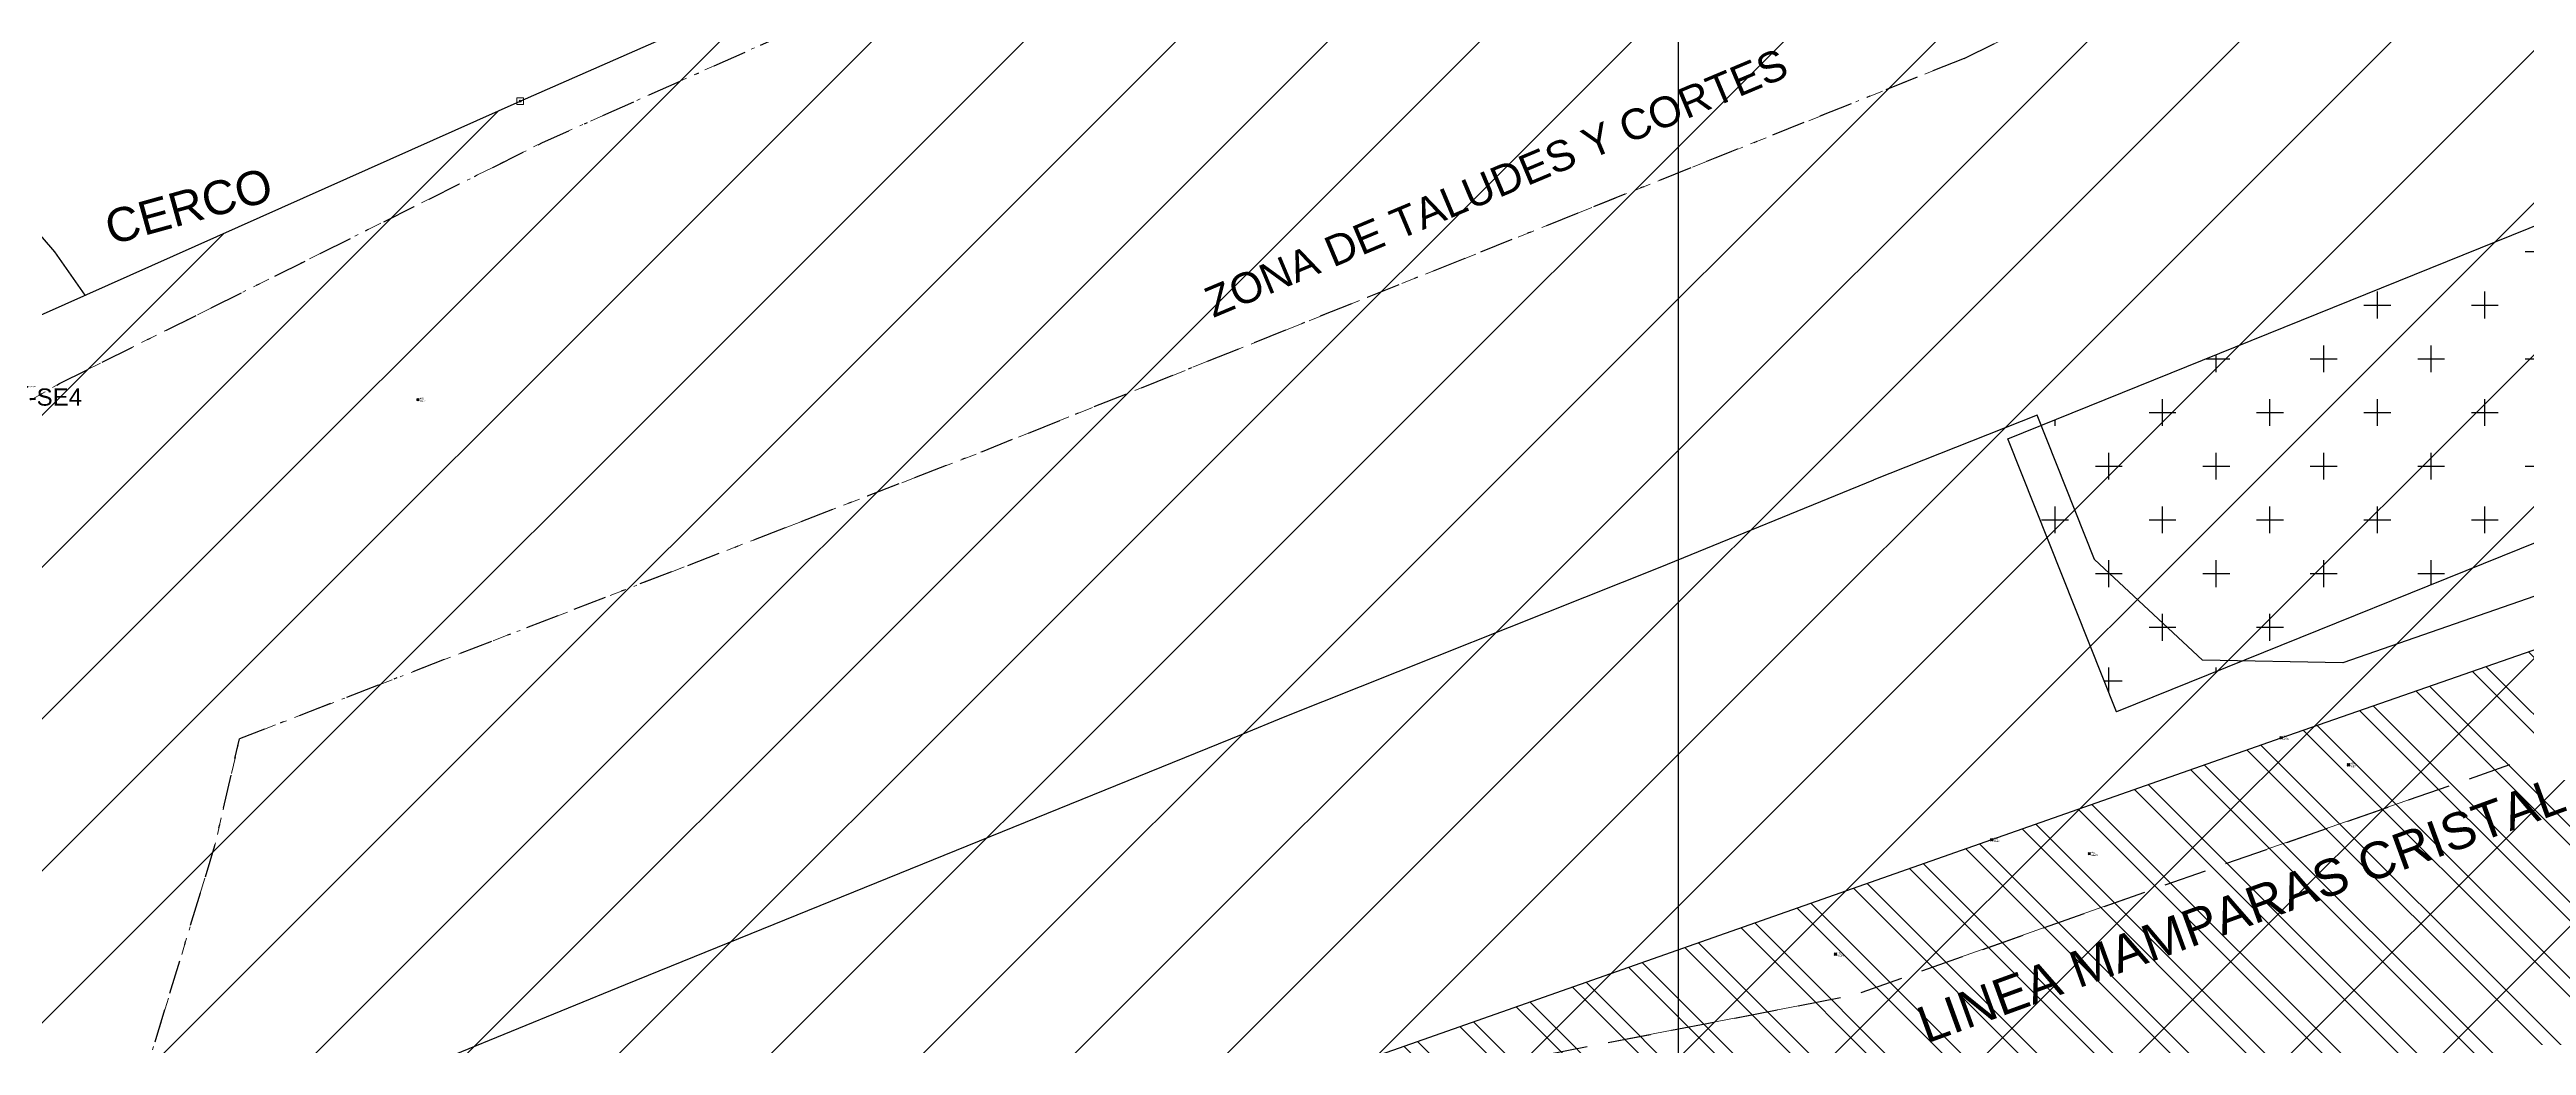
# Model space of a CAD drawing. Extents: x 350769 to 354978, y 6304672 to 6307963.
# Drawn here: x 352451.9 to 352525.1, y 6305458.3 to 6305487.7 of the extents above; entities that cross this region are included whole.
import ezdxf

# ---------------------------------------------------------------- set-up
doc = ezdxf.new("R2010")
doc.units = 0
doc.header["$PDMODE"] = 35
doc.header["$PDSIZE"] = 0.03
for name, pattern in [('4.0 - LO RECABARREN - DESNIVEL NUEVO$0$HIDDEN', [0.375, 0.25, -0.125]), ('BORDER', [1.75, 0.5, -0.25, 0.5, -0.25, 0, -0.25]), ('CONTINUOS', [0]), ('DASHED', [19.05, 12.7, -6.35]), ('DIVIDE', [1.25, 0.5, -0.25, 0, -0.25, 0, -0.25]), ('HIDDEN', [9.525, 6.35, -3.175])]:
    doc.linetypes.add(name, pattern=pattern)
doc.layers.get('0').update_dxf_attribs({"linetype": 'CONTINUOUS'})
doc.layers.get('Defpoints').update_dxf_attribs({"linetype": 'CONTINUOUS'})
for name, color, linetype in [('0-LEVANTAMIENTO 2020.SEP', 252, 'CONTINUOUS'), ('02_Geo ext_Acotamiento', 7, 'CONTINUOUS'), ('1-coordenadas', 8, 'CONTINUOUS'), ('1-JARDINERA', 7, 'CONTINUOUS'), ('1-LINEA DE CIERRO', 7, 'DIVIDE'), ('1-LINEA EXTERIOR EDIFICIO MADERAS', 252, 'CONTINUOUS'), ('1-LINEA MAMPARA DE CRISTAL', 7, 'HIDDEN'), ('1-MURO', 7, 'CONTINUOUS'), ('1-RADIER', 251, 'CONTINUOUS'), ('1-REJA', 252, 'FENCELINE1'), ('1-TALUD', 252, 'BORDER'), ('1-TEXTOS', 7, 'CONTINUOUS'), ('2-ACHURADO JARDINERA', 252, 'CONTINUOUS'), ('2-ACHURADO VEREDA', 252, 'CONTINUOUS'), ('C-TINN', 5, 'CONTINUOUS'), ('C-TOPO-MINR', 8, 'CONTINUOUS'), ('V-NODE-TEXT4', 4, 'CONTINUOUS'), ('V-NODE-TEXT5', 5, 'CONTINUOUS')]:
    doc.layers.add(name, color=color, linetype=linetype)
doc.layers.add('0_ASD_TOPOGRAFIA_ELEMENTOS', color=9, linetype='CONTINUOS', lineweight=5, true_color=0xbdbdbd)
doc.styles.add('A', font='arial.ttf', dxfattribs={"height": 2})
doc.styles.add('ROMANS', font='romans.shx', dxfattribs={"width": 0.65})
doc.styles.add('TEXTIS', font='arial.ttf', dxfattribs={"height": 2})
doc.linetypes.add('FENCELINE1', pattern='A,6.35,-2.54,[133,ltypeshp.shx,S=2.54,R=0,X=-2.54,Y=0],-2.54,25.4', length=36.83)
doc.dimstyles.new('Principal', dxfattribs={"dimscale": 0, "dimtxt": 2, "dimasz": 2, "dimexe": 1, "dimexo": 1, "dimtad": 1, "dimrnd": 0.05, "dimzin": 1, "dimtxsty": 'ROMANS', "dimcen": 2.5, "dimclrt": 2, "dimaunit": 2, "dimadec": 0, "dimazin": 0, "dimtfac": 1, "dimtmove": 0, "dimatfit": 3, "dimfxl": 1, "dimfxlon": 1, "dimarcsym": 0})

# ---------------------------------------------------------------- blocks, each defined once
blk = doc.blocks.new('COORDENADAS')
at = {"layer": '1-coordenadas'}
blk.add_line((320, -900.625), (320, -0.625), dxfattribs=at)
blk = doc.blocks.new('*U667', base_point=(352504.635, 6305460.964))
at = {"layer": 'V-NODE-TEXT5', "lineweight": -2}
for p, q in [((352504.599, 6305460.928), (352504.671, 6305461)), ((352504.599, 6305461), (352504.671, 6305460.928))]:
    blk.add_line(p, q, dxfattribs=at)
blk.add_circle((352504.635, 6305460.964), 0.0254, dxfattribs=at)
at = {"layer": 'V-NODE-TEXT5', "color": 0, "linetype": 'ByBlock', "char_height": 0.0508}
for s, insert, attachment_point in [('WEPI', (352504.694, 6305460.945), 1), ('401', (352504.694, 6305461), 4)]:
    blk.add_mtext(s, dxfattribs=dict(at, insert=insert, attachment_point=attachment_point))
blk = doc.blocks.new('*U668', base_point=(352512.137, 6305463.935))
at = {"layer": 'V-NODE-TEXT5', "lineweight": -2}
for p, q in [((352512.101, 6305463.899), (352512.173, 6305463.971)), ((352512.101, 6305463.971), (352512.173, 6305463.899))]:
    blk.add_line(p, q, dxfattribs=at)
blk.add_circle((352512.137, 6305463.935), 0.0254, dxfattribs=at)
at = {"layer": 'V-NODE-TEXT5', "color": 0, "linetype": 'ByBlock', "char_height": 0.0508}
for s, insert, attachment_point in [('WEPI', (352512.196, 6305463.916), 1), ('402', (352512.196, 6305463.971), 4)]:
    blk.add_mtext(s, dxfattribs=dict(at, insert=insert, attachment_point=attachment_point))
blk = doc.blocks.new('*U669', base_point=(352519.796, 6305466.561))
at = {"layer": 'V-NODE-TEXT5', "lineweight": -2}
for p, q in [((352519.76, 6305466.525), (352519.832, 6305466.597)), ((352519.76, 6305466.597), (352519.832, 6305466.525))]:
    blk.add_line(p, q, dxfattribs=at)
blk.add_circle((352519.796, 6305466.561), 0.0254, dxfattribs=at)
at = {"layer": 'V-NODE-TEXT5', "color": 0, "linetype": 'ByBlock', "char_height": 0.0508}
for s, insert, attachment_point in [('WEPI', (352519.855, 6305466.542), 1), ('403', (352519.855, 6305466.597), 4)]:
    blk.add_mtext(s, dxfattribs=dict(at, insert=insert, attachment_point=attachment_point))
blk = doc.blocks.new('*U670', base_point=(352519.795, 6305466.562))
at = {"layer": 'V-NODE-TEXT5', "lineweight": -2}
for p, q in [((352519.759, 6305466.526), (352519.831, 6305466.598)), ((352519.759, 6305466.598), (352519.831, 6305466.526))]:
    blk.add_line(p, q, dxfattribs=at)
blk.add_circle((352519.795, 6305466.562), 0.0254, dxfattribs=at)
at = {"layer": 'V-NODE-TEXT5', "color": 0, "linetype": 'ByBlock', "char_height": 0.0508}
for s, insert, attachment_point in [('WEPI', (352519.854, 6305466.543), 1), ('404', (352519.854, 6305466.598), 4)]:
    blk.add_mtext(s, dxfattribs=dict(at, insert=insert, attachment_point=attachment_point))
blk = doc.blocks.new('*U674', base_point=(352462.749, 6305477.355))
at = {"layer": 'V-NODE-TEXT5', "lineweight": -2}
for p, q in [((352462.713, 6305477.319), (352462.785, 6305477.391)), ((352462.713, 6305477.391), (352462.785, 6305477.319))]:
    blk.add_line(p, q, dxfattribs=at)
blk.add_circle((352462.749, 6305477.355), 0.0254, dxfattribs=at)
at = {"layer": 'V-NODE-TEXT5', "color": 0, "linetype": 'ByBlock', "char_height": 0.0508}
for s, insert, attachment_point in [('408', (352462.808, 6305477.391), 4), ('WEPI', (352462.808, 6305477.336), 1)]:
    blk.add_mtext(s, dxfattribs=dict(at, insert=insert, attachment_point=attachment_point))
blk = doc.blocks.new('*U705', base_point=(352509.254, 6305464.349))
at = {"layer": 'V-NODE-TEXT5', "lineweight": -2}
for p, q in [((352509.218, 6305464.313), (352509.29, 6305464.385)), ((352509.218, 6305464.385), (352509.29, 6305464.313))]:
    blk.add_line(p, q, dxfattribs=at)
blk.add_circle((352509.254, 6305464.349), 0.0254, dxfattribs=at)
at = {"layer": 'V-NODE-TEXT5', "color": 0, "linetype": 'ByBlock', "char_height": 0.0508}
for s, insert, attachment_point in [('WEDI', (352509.313, 6305464.33), 1), ('398', (352509.313, 6305464.385), 4)]:
    blk.add_mtext(s, dxfattribs=dict(at, insert=insert, attachment_point=attachment_point))
blk = doc.blocks.new('*U706', base_point=(352517.803, 6305467.362))
at = {"layer": 'V-NODE-TEXT5', "lineweight": -2}
for p, q in [((352517.767, 6305467.326), (352517.839, 6305467.398)), ((352517.767, 6305467.398), (352517.839, 6305467.326))]:
    blk.add_line(p, q, dxfattribs=at)
blk.add_circle((352517.803, 6305467.362), 0.0254, dxfattribs=at)
at = {"layer": 'V-NODE-TEXT5', "color": 0, "linetype": 'ByBlock', "char_height": 0.0508}
for s, insert, attachment_point in [('WEDI', (352517.862, 6305467.343), 1), ('399', (352517.862, 6305467.398), 4)]:
    blk.add_mtext(s, dxfattribs=dict(at, insert=insert, attachment_point=attachment_point))
blk = doc.blocks.new('*U812', base_point=(352451.188, 6305477.747))
at = {"layer": 'V-NODE-TEXT4', "lineweight": -2}
for p, q in [((352451.152, 6305477.711), (352451.224, 6305477.783)), ((352451.152, 6305477.783), (352451.224, 6305477.711))]:
    blk.add_line(p, q, dxfattribs=at)
blk.add_circle((352451.188, 6305477.747), 0.0254, dxfattribs=at)
at = {"layer": 'V-NODE-TEXT4', "linetype": 'ByBlock', "style": 'A'}
for s, insert, char_height, attachment_point in [('395', (352451.247, 6305477.798), 0.0508, 7), ('676.50', (352451.247, 6305477.768), 0.0508, 1), ('-SE4', (352451.247, 6305477.686), 0.508, 1)]:
    blk.add_mtext(s, dxfattribs=dict(at, insert=insert, char_height=char_height, attachment_point=attachment_point))
blk = doc.blocks.new('*D1236')
at = {"layer": '02_Geo ext_Acotamiento', "color": 0, "lineweight": -2, "transparency": 16777216}
blk.add_line((352474.045, 6305972.496), (352473.119, 6305978.179), dxfattribs=at)
at = {"layer": '02_Geo ext_Acotamiento', "color": 0, "transparency": 16777216}
blk.add_solid([(352473.283, 6305978.206), (352472.954, 6305978.153), (352472.958, 6305979.166)], dxfattribs=at)
at = {"layer": 'Defpoints', "color": 0, "transparency": 16777216}
for p in [(352472.958, 6305979.166), (352596.042, 6305224.025)]:
    blk.add_point(p, dxfattribs=at)
at = {"layer": '02_Geo ext_Acotamiento', "color": 2, "transparency": 16777216, "insert": (352474.582, 6305974.845), "char_height": 1, "attachment_point": 5, "rotation": 279.25748, "style": 'ROMANS'}
blk.add_mtext('R765,10', dxfattribs=at)
blk = doc.blocks.new('*U4943', base_point=(352504.635, 6305460.964))
at = {"layer": 'V-NODE-TEXT5', "lineweight": -2}
for p, q in [((352504.599, 6305460.928), (352504.671, 6305461)), ((352504.599, 6305461), (352504.671, 6305460.928))]:
    blk.add_line(p, q, dxfattribs=at)
blk.add_circle((352504.635, 6305460.964), 0.0254, dxfattribs=at)
at = {"layer": 'V-NODE-TEXT5', "color": 0, "linetype": 'ByBlock', "char_height": 0.0508}
for s, insert, attachment_point in [('WEPI', (352504.694, 6305460.945), 1), ('401', (352504.694, 6305461), 4)]:
    blk.add_mtext(s, dxfattribs=dict(at, insert=insert, attachment_point=attachment_point))
blk = doc.blocks.new('*U4944', base_point=(352512.137, 6305463.935))
at = {"layer": 'V-NODE-TEXT5', "lineweight": -2}
for p, q in [((352512.101, 6305463.899), (352512.173, 6305463.971)), ((352512.101, 6305463.971), (352512.173, 6305463.899))]:
    blk.add_line(p, q, dxfattribs=at)
blk.add_circle((352512.137, 6305463.935), 0.0254, dxfattribs=at)
at = {"layer": 'V-NODE-TEXT5', "color": 0, "linetype": 'ByBlock', "char_height": 0.0508}
for s, insert, attachment_point in [('WEPI', (352512.196, 6305463.916), 1), ('402', (352512.196, 6305463.971), 4)]:
    blk.add_mtext(s, dxfattribs=dict(at, insert=insert, attachment_point=attachment_point))
blk = doc.blocks.new('*U4945', base_point=(352519.796, 6305466.561))
at = {"layer": 'V-NODE-TEXT5', "lineweight": -2}
for p, q in [((352519.76, 6305466.525), (352519.832, 6305466.597)), ((352519.76, 6305466.597), (352519.832, 6305466.525))]:
    blk.add_line(p, q, dxfattribs=at)
blk.add_circle((352519.796, 6305466.561), 0.0254, dxfattribs=at)
at = {"layer": 'V-NODE-TEXT5', "color": 0, "linetype": 'ByBlock', "char_height": 0.0508}
for s, insert, attachment_point in [('WEPI', (352519.855, 6305466.542), 1), ('403', (352519.855, 6305466.597), 4)]:
    blk.add_mtext(s, dxfattribs=dict(at, insert=insert, attachment_point=attachment_point))
blk = doc.blocks.new('*U4946', base_point=(352519.795, 6305466.562))
at = {"layer": 'V-NODE-TEXT5', "lineweight": -2}
for p, q in [((352519.759, 6305466.526), (352519.831, 6305466.598)), ((352519.759, 6305466.598), (352519.831, 6305466.526))]:
    blk.add_line(p, q, dxfattribs=at)
blk.add_circle((352519.795, 6305466.562), 0.0254, dxfattribs=at)
at = {"layer": 'V-NODE-TEXT5', "color": 0, "linetype": 'ByBlock', "char_height": 0.0508}
for s, insert, attachment_point in [('WEPI', (352519.854, 6305466.543), 1), ('404', (352519.854, 6305466.598), 4)]:
    blk.add_mtext(s, dxfattribs=dict(at, insert=insert, attachment_point=attachment_point))
blk = doc.blocks.new('*U4950', base_point=(352462.749, 6305477.355))
at = {"layer": 'V-NODE-TEXT5', "lineweight": -2}
for p, q in [((352462.713, 6305477.319), (352462.785, 6305477.391)), ((352462.713, 6305477.391), (352462.785, 6305477.319))]:
    blk.add_line(p, q, dxfattribs=at)
blk.add_circle((352462.749, 6305477.355), 0.0254, dxfattribs=at)
at = {"layer": 'V-NODE-TEXT5', "color": 0, "linetype": 'ByBlock', "char_height": 0.0508}
for s, insert, attachment_point in [('408', (352462.808, 6305477.391), 4), ('WEPI', (352462.808, 6305477.336), 1)]:
    blk.add_mtext(s, dxfattribs=dict(at, insert=insert, attachment_point=attachment_point))
blk = doc.blocks.new('*U4981', base_point=(352509.254, 6305464.349))
at = {"layer": 'V-NODE-TEXT5', "lineweight": -2}
for p, q in [((352509.218, 6305464.313), (352509.29, 6305464.385)), ((352509.218, 6305464.385), (352509.29, 6305464.313))]:
    blk.add_line(p, q, dxfattribs=at)
blk.add_circle((352509.254, 6305464.349), 0.0254, dxfattribs=at)
at = {"layer": 'V-NODE-TEXT5', "color": 0, "linetype": 'ByBlock', "char_height": 0.0508}
for s, insert, attachment_point in [('WEDI', (352509.313, 6305464.33), 1), ('398', (352509.313, 6305464.385), 4)]:
    blk.add_mtext(s, dxfattribs=dict(at, insert=insert, attachment_point=attachment_point))
blk = doc.blocks.new('*U4982', base_point=(352517.803, 6305467.362))
at = {"layer": 'V-NODE-TEXT5', "lineweight": -2}
for p, q in [((352517.767, 6305467.326), (352517.839, 6305467.398)), ((352517.767, 6305467.398), (352517.839, 6305467.326))]:
    blk.add_line(p, q, dxfattribs=at)
blk.add_circle((352517.803, 6305467.362), 0.0254, dxfattribs=at)
at = {"layer": 'V-NODE-TEXT5', "color": 0, "linetype": 'ByBlock', "char_height": 0.0508}
for s, insert, attachment_point in [('WEDI', (352517.862, 6305467.343), 1), ('399', (352517.862, 6305467.398), 4)]:
    blk.add_mtext(s, dxfattribs=dict(at, insert=insert, attachment_point=attachment_point))
blk = doc.blocks.new('*U5091', base_point=(352451.188, 6305477.747))
at = {"layer": 'V-NODE-TEXT4', "lineweight": -2}
for p, q in [((352451.152, 6305477.711), (352451.224, 6305477.783)), ((352451.152, 6305477.783), (352451.224, 6305477.711))]:
    blk.add_line(p, q, dxfattribs=at)
blk.add_circle((352451.188, 6305477.747), 0.0254, dxfattribs=at)
at = {"layer": 'V-NODE-TEXT4', "linetype": 'ByBlock', "style": 'A'}
for s, insert, char_height, attachment_point in [('395', (352451.247, 6305477.798), 0.0508, 7), ('676.50', (352451.247, 6305477.768), 0.0508, 1), ('-SE4', (352451.247, 6305477.686), 0.508, 1)]:
    blk.add_mtext(s, dxfattribs=dict(at, insert=insert, char_height=char_height, attachment_point=attachment_point))
blk = doc.blocks.new('TOPOGRAFIA')
at = {"layer": '1-LINEA EXTERIOR EDIFICIO MADERAS', "lineweight": 0, "true_color": 0xbdbdbd}
h = blk.add_hatch(dxfattribs=at)
h.set_pattern_fill('ANSI31', color=9, scale=0.5, angle=90)
h.set_pattern_definition([(135, (38000, -3000), (-1.12253201513, -1.12253201513), [])])
h.paths.add_polyline_path([(390509.254, 6302464.349), (390489.235, 6302457.311, 0.006593), (390483.626, 6302455.312, 0.225672), (390479.522, 6302451.091, 0.369359), (390482.833, 6302442.806, 0.105621), (390487.097, 6302441.999), (390494.78, 6302441.975, 0.022709), (390512.986, 6302443.076, 0.009245), (390519.629, 6302443.906, 0.008069), (390526.96, 6302445.081, 0.00776), (390532.19, 6302446.09, 0.003168), (390537.058, 6302447.14, 0.018522), (390547.928, 6302449.983, -0.000441), (390550.949, 6302450.891, 0.020574), (390552.004, 6302451.255, 0.02318), (390567.437, 6302456.785, 0.024648), (390573.151, 6302459.473, 0.065043), (390578.117, 6302463.01, 0.03227), (390582.068, 6302467.188, 0.06625), (390589.221, 6302481.458, 0.027642), (390596.216, 6302502.437, 0.013828), (390598.79, 6302513.005, 0.018853), (390600.543, 6302523.006, 0.159831), (390600.113, 6302525.357, 0.093527), (390598.113, 6302527.807, 0.380747), (390588.95, 6302527.551), (390586.878, 6302524.749), (390584.88, 6302521.705), (390583.088, 6302518.971), (390579.481, 6302513.484), (390576.46, 6302508.881), (390569.643, 6302498.477), (390565.382, 6302491.97), (390560.315, 6302485.388), (390555.754, 6302481.548), (390539.433, 6302474.882), (390517.803, 6302467.362)])
at = {"layer": '1-coordenadas', "color": 9, "linetype": '4.0 - LO RECABARREN - DESNIVEL NUEVO$0$HIDDEN', "lineweight": 0, "ltscale": 50, "true_color": 0xbdbdbd}
blk.add_line((390500, 6302300), (390500, 6303200), dxfattribs=at)
at = {"layer": '1-JARDINERA', "color": 9, "lineweight": 0, "true_color": 0xbdbdbd, "flags": 128}
blk.add_lwpolyline([(390555.3, 6302485.133), (390528.116, 6302474.254), (390512.936, 6302468.127), (390509.724, 6302476.199), (390552.036, 6302493.309), (390555.3, 6302485.133)], dxfattribs=at)
at = {"layer": '1-LINEA EXTERIOR EDIFICIO MADERAS', "color": 9, "lineweight": 0, "true_color": 0xbdbdbd, "flags": 128}
blk.add_lwpolyline([(390526.96, 6302445.081, -0.008069), (390519.629, 6302443.906, -0.009245), (390512.986, 6302443.076, -0.022709), (390494.78, 6302441.975), (390487.097, 6302441.999, -0.105621), (390482.833, 6302442.806, -0.369359), (390479.522, 6302451.091, -0.225672), (390483.626, 6302455.312, -0.006593), (390489.235, 6302457.311), (390509.254, 6302464.349), (390517.803, 6302467.362), (390539.433, 6302474.882)], format="xyb", dxfattribs=at)
at = {"layer": '1-LINEA MAMPARA DE CRISTAL', "color": 9, "lineweight": 0, "true_color": 0xbdbdbd, "flags": 128}
blk.add_lwpolyline([(390483.193, 6302443.492, -0.369359), (390480.256, 6302450.842, -0.249389), (390484.505, 6302454.805, -0.013517), (390490.812, 6302456.977), (390505.185, 6302459.757), (390513.942, 6302462.86), (390525.009, 6302466.725)], format="xyb", dxfattribs=at)
at = {"layer": '1-MURO', "color": 9, "lineweight": 0, "true_color": 0xbdbdbd, "flags": 128}
blk.add_lwpolyline([(390462.148, 6302457.311), (390468.882, 6302460.07), (390487.087, 6302467.453), (390488.377, 6302467.994), (390499.459, 6302472.403), (390505.771, 6302474.983)], dxfattribs=at)
at = {"layer": '1-RADIER', "color": 9, "lineweight": 0, "true_color": 0xbdbdbd, "flags": 128}
blk.add_lwpolyline([(390582.177, 6302529.926), (390584.058, 6302528.674), (390585.373, 6302526.71), (390584.82, 6302524.37), (390584.561, 6302523.993), (390575.85, 6302510.586), (390566.859, 6302496.752), (390563.201, 6302491.105), (390559.57, 6302486.53), (390555.782, 6302483.303), (390550.493, 6302480.362), (390537.586, 6302475.816), (390519.623, 6302469.573), (390515.482, 6302469.652), (390512.29, 6302472.634), (390510.593, 6302476.896), (390505.771, 6302474.983)], dxfattribs=at)
at = {"layer": '1-REJA', "color": 9, "lineweight": 0, "true_color": 0xbdbdbd, "flags": 128}
blk.add_lwpolyline([(390457.825, 6302402.635), (390454.252, 6302411.685), (390450.931, 6302420.069), (390447.151, 6302429.404), (390442.008, 6302442.347), (390436.835, 6302455.304), (390430.757, 6302470.685), (390440.792, 6302475.07), (390451.682, 6302479.894), (390465.771, 6302486.18), (390480.216, 6302492.535), (390496.407, 6302499.712), (390513.657, 6302507.299), (390529.161, 6302514.161), (390541.959, 6302519.8), (390561.927, 6302528.675), (390571.449, 6302540.268), (390583.647, 6302555.178), (390598.213, 6302545.789)], dxfattribs=at)
at = {"layer": '1-TALUD', "color": 9, "lineweight": 0, "true_color": 0xbdbdbd, "flags": 128}
for points in [[(390479.366, 6302413.695), (390471.35, 6302410.59), (390463.275, 6302407.692), (390459.85, 6302408.077), (390457.519, 6302410.808), (390452.847, 6302420.83), (390449.032, 6302429.87), (390443.627, 6302443.568), (390439.217, 6302456.277), (390438.88, 6302462.46), (390440.586, 6302468.19), (390443.833, 6302473.092), (390452.164, 6302477.833), (390466.432, 6302484.957), (390480.496, 6302491.239), (390496.009, 6302497.946), (390514.835, 6302506.419), (390528.532, 6302512.673), (390541.654, 6302518.322), (390548.561, 6302519.167), (390554.075, 6302516.062), (390555.85, 6302516.285), (390561.048, 6302523.173)], [(390508.439, 6302487.443), (390539.178, 6302502.438)], [(390508.439, 6302487.443), (390479.42, 6302475.816), (390457.48, 6302467.33)], [(390453.937, 6302454.93), (390456.75, 6302464.177), (390457.48, 6302467.33)]]:
    blk.add_lwpolyline(points, dxfattribs=at)
at = {"layer": 'C-TINN', "color": 9, "linetype": 'Continuous', "lineweight": 0, "true_color": 0xbdbdbd, "elevation": 676.874}
blk.add_lwpolyline([(390465.671, 6302486.08), (390465.671, 6302486.28), (390465.871, 6302486.28), (390465.871, 6302486.08), (390465.671, 6302486.08)], dxfattribs=at)
at = {"layer": 'C-TINN', "color": 9, "linetype": 'Continuous', "lineweight": 0, "true_color": 0xbdbdbd}
blk.add_point((390465.771, 6302486.18, 676.874), dxfattribs=at)
at = {"layer": 'C-TOPO-MINR', "color": 9, "linetype": 'Continuous', "lineweight": -3, "true_color": 0xbdbdbd, "elevation": 676.5}
blk.add_lwpolyline([(390452.919, 6302480.446), (390452.018, 6302481.726), (390449.224, 6302484.97)], dxfattribs=at)
at = {"color": 9, "lineweight": 0, "true_color": 0xbdbdbd}
for name, p in [('*U5091', (390451.188, 6302477.747)), ('*U4950', (390462.749, 6302477.355)), ('*U4982', (390517.803, 6302467.362)), ('*U4946', (390519.795, 6302466.562)), ('*U4945', (390519.796, 6302466.561)), ('*U4981', (390509.254, 6302464.349)), ('*U4944', (390512.137, 6302463.935)), ('*U4943', (390504.635, 6302460.964))]:
    blk.add_blockref(name, p, dxfattribs=at)
at = {"layer": '1-LINEA DE CIERRO', "color": 9, "lineweight": 0, "true_color": 0xbdbdbd, "style": 'A'}
for s, height, rotation, p in [('ZONA DE TALUDES Y CORTES ', 0.9, 22.79217, (390486.248, 6302479.767)), ('LINEA MAMPARAS CRISTAL', 1.08, 20.0094, (390507.316, 6302458.313))]:
    blk.add_text(s, height=height, rotation=rotation, dxfattribs=at).set_placement(p)
at = {"layer": '1-TEXTOS', "color": 9, "lineweight": 0, "true_color": 0xbdbdbd, "style": 'TEXTIS'}
blk.add_text('CERCO', height=1, rotation=15.49715, dxfattribs=at).set_placement((390453.679, 6302481.924))

msp = doc.modelspace()

# ---------------------------------------------------------------- hatches: boundary and pattern name
at = {"layer": '0-LEVANTAMIENTO 2020.SEP'}
h = msp.add_hatch(dxfattribs=at)
h.set_pattern_fill('ANSI31', color=252)
h.paths.add_polyline_path([(352458.213, 6305401.216), (352452.503, 6305398.982), (352452.816, 6305399.28), (352452.609, 6305399.636), (352451.638, 6305400.227), (352457.678, 6305402.577), (352457.689, 6305402.79), (352457.683, 6305402.996), (352454.252, 6305411.685), (352450.931, 6305420.069), (352447.151, 6305429.404), (352442.008, 6305442.347), (352436.835, 6305455.304), (352430.757, 6305470.685), (352440.792, 6305475.07), (352451.682, 6305479.894), (352465.771, 6305486.18), (352480.216, 6305492.535), (352496.407, 6305499.712), (352513.657, 6305507.299), (352529.161, 6305514.161), (352541.959, 6305519.8), (352561.927, 6305528.675), (352571.449, 6305540.268), (352583.647, 6305555.178), (352598.213, 6305545.789), (352605.453, 6305541.805), (352602.222, 6305538.721), (352606.073, 6305535.813), (352608.645, 6305532.42), (352608.792, 6305532.234), (352608.857, 6305528.43), (352613.727, 6305525.092), (352613.927, 6305524.926), (352609.716, 6305517.616), (352604.317, 6305502.974), (352607.353, 6305483.644), (352606.958, 6305479.393), (352608.039, 6305476.818), (352609.065, 6305474.225), (352617.537, 6305468.424), (352618.346, 6305465.146), (352618.854, 6305464.849), (352618.951, 6305464.69), (352608.801, 6305460.676), (352599.579, 6305457.023), (352587.598, 6305452.326), (352574.209, 6305447), (352559.984, 6305441.387), (352541.368, 6305434.036), (352532.693, 6305430.631), (352523.045, 6305426.8), (352512.509, 6305422.629), (352503.01, 6305418.889), (352490.722, 6305414.053), (352481.682, 6305410.475), (352476.439, 6305408.401), (352468.05, 6305405.104)])
at = {"layer": '1-LINEA EXTERIOR EDIFICIO MADERAS'}
h = msp.add_hatch(dxfattribs=at)
h.set_pattern_fill('ANSI31', color=252, scale=0.5, angle=90)
h.paths.add_polyline_path([(352509.254, 6305464.349), (352489.235, 6305457.311, 0.006593), (352483.626, 6305455.312, 0.225672), (352479.522, 6305451.091, 0.369359), (352482.833, 6305442.806, 0.105621), (352487.097, 6305441.999), (352494.78, 6305441.975, 0.022709), (352512.986, 6305443.076, 0.009245), (352519.629, 6305443.906, 0.008069), (352526.96, 6305445.081, 0.00776), (352532.19, 6305446.09, 0.003168), (352537.058, 6305447.14, 0.018522), (352547.928, 6305449.983, -0.000433), (352550.887, 6305450.916, 0.02483), (352567.437, 6305456.785, 0.024648), (352573.151, 6305459.473, 0.065043), (352578.117, 6305463.01, 0.03227), (352582.068, 6305467.188, 0.06625), (352589.221, 6305481.458, 0.027642), (352596.216, 6305502.437, 0.013828), (352598.79, 6305513.005, 0.018853), (352600.543, 6305523.006, 0.159831), (352600.113, 6305525.357, 0.093527), (352598.113, 6305527.807, 0.380747), (352588.95, 6305527.551), (352586.878, 6305524.749), (352584.88, 6305521.705), (352583.088, 6305518.971), (352579.481, 6305513.484), (352576.46, 6305508.881), (352569.643, 6305498.477), (352565.382, 6305491.97), (352560.315, 6305485.388), (352555.754, 6305481.548), (352539.433, 6305474.882), (352517.803, 6305467.362)])
at = {"layer": '2-ACHURADO JARDINERA'}
h = msp.add_hatch(dxfattribs=at)
h.set_pattern_fill('CROSS', color=256, scale=0.25)
h.paths.add_polyline_path([(352509.724, 6305476.199), (352512.936, 6305468.127), (352528.116, 6305474.254), (352555.3, 6305485.133), (352552.036, 6305493.309)])
at = {"layer": '2-ACHURADO VEREDA'}
h = msp.add_hatch(dxfattribs=at)
h.set_pattern_fill('ANSI32', color=256, scale=0.09)
edge = h.paths.add_edge_path()
edge.add_line((352494.157, 6305418.53), (352488.941, 6305416.427))
edge.add_line((352488.941, 6305416.427), (352489.942, 6305414.484))
edge.add_arc((352490.824, 6305415.746), 1.539, 235.04598, 265.5321)
edge.add_line((352490.704, 6305414.211), (352494.697, 6305415.812))
edge.add_line((352494.697, 6305415.812), (352494.552, 6305416.257))
edge.add_line((352494.552, 6305416.257), (352502.709, 6305419.494))
edge.add_line((352502.709, 6305419.494), (352512.363, 6305423.326))
edge.add_line((352512.363, 6305423.326), (352522.849, 6305427.501))
edge.add_line((352522.849, 6305427.501), (352532.385, 6305431.239))
edge.add_line((352532.385, 6305431.239), (352541.168, 6305434.704))
edge.add_line((352541.168, 6305434.704), (352560.355, 6305442.352))
edge.add_line((352560.355, 6305442.352), (352574.057, 6305447.661))
edge.add_line((352574.057, 6305447.661), (352586.18, 6305452.427))
edge.add_line((352586.18, 6305452.427), (352599.796, 6305457.878))
edge.add_line((352599.796, 6305457.878), (352599.983, 6305460.901))
edge.add_line((352599.983, 6305460.901), (352599.939, 6305461.036))
edge.add_line((352599.939, 6305461.036), (352596.032, 6305459.42))
edge.add_line((352596.032, 6305459.42), (352585.207, 6305455.053))
edge.add_line((352585.207, 6305455.053), (352572.313, 6305449.916))
edge.add_line((352572.313, 6305449.916), (352559.381, 6305444.752))
edge.add_line((352559.381, 6305444.752), (352540.705, 6305437.224))
edge.add_line((352540.705, 6305437.224), (352531.498, 6305433.526))
edge.add_line((352531.498, 6305433.526), (352522.742, 6305429.978))
edge.add_line((352522.742, 6305429.978), (352511.784, 6305425.587))
edge.add_line((352511.784, 6305425.587), (352506.646, 6305423.549))
edge.add_line((352506.646, 6305423.549), (352502.028, 6305421.704))
edge.add_line((352502.028, 6305421.704), (352494.812, 6305418.794))
edge.add_line((352494.812, 6305418.794), (352495.181, 6305417.883))
edge.add_line((352495.181, 6305417.883), (352494.537, 6305417.593))
edge.add_line((352494.537, 6305417.593), (352494.157, 6305418.53))

# ---------------------------------------------------------------- linework, layer by layer
at = {"layer": '0-LEVANTAMIENTO 2020.SEP', "flags": 128}
msp.add_lwpolyline([(352451.682, 6305479.894), (352465.771, 6305486.18), (352480.216, 6305492.535), (352496.407, 6305499.712), (352513.657, 6305507.299), (352529.161, 6305514.161), (352541.959, 6305519.8), (352561.927, 6305528.675), (352571.449, 6305540.268), (352583.647, 6305555.178), (352598.213, 6305545.789)], dxfattribs=at)
at = {"layer": '1-JARDINERA', "flags": 128}
msp.add_lwpolyline([(352555.3, 6305485.133), (352528.116, 6305474.254), (352512.936, 6305468.127), (352509.724, 6305476.199), (352552.036, 6305493.309), (352555.3, 6305485.133)], dxfattribs=at)
at = {"layer": '1-LINEA EXTERIOR EDIFICIO MADERAS', "flags": 128}
msp.add_lwpolyline([(352526.96, 6305445.081, -0.008069), (352519.629, 6305443.906, -0.009245), (352512.986, 6305443.076, -0.022709), (352494.78, 6305441.975), (352487.097, 6305441.999, -0.105621), (352482.833, 6305442.806, -0.369359), (352479.522, 6305451.091, -0.225672), (352483.626, 6305455.312, -0.006593), (352489.235, 6305457.311), (352509.254, 6305464.349), (352517.803, 6305467.362), (352539.433, 6305474.882)], format="xyb", dxfattribs=at)
at = {"layer": '1-LINEA MAMPARA DE CRISTAL', "ltscale": 0.2, "flags": 128}
msp.add_lwpolyline([(352483.193, 6305443.492, -0.369359), (352480.256, 6305450.842, -0.249389), (352484.505, 6305454.805, -0.013517), (352490.812, 6305456.977), (352505.185, 6305459.757), (352513.942, 6305462.86), (352525.009, 6305466.725)], format="xyb", dxfattribs=at)
at = {"layer": '1-MURO', "flags": 128}
msp.add_lwpolyline([(352462.148, 6305457.311), (352468.882, 6305460.07), (352487.087, 6305467.453), (352488.377, 6305467.994), (352499.459, 6305472.403), (352505.771, 6305474.983)], dxfattribs=at)
at = {"layer": '1-RADIER', "flags": 128}
msp.add_lwpolyline([(352582.177, 6305529.926), (352584.058, 6305528.674), (352585.373, 6305526.71), (352584.82, 6305524.37), (352584.561, 6305523.993), (352575.85, 6305510.586), (352566.859, 6305496.752), (352563.201, 6305491.105), (352559.57, 6305486.53), (352555.782, 6305483.303), (352550.493, 6305480.362), (352537.586, 6305475.816), (352519.623, 6305469.573), (352515.482, 6305469.652), (352512.29, 6305472.634), (352510.593, 6305476.896), (352505.771, 6305474.983)], dxfattribs=at)
at = {"layer": '1-REJA', "ltscale": 0.2, "flags": 128}
msp.add_lwpolyline([(352457.825, 6305402.635), (352454.252, 6305411.685), (352450.931, 6305420.069), (352447.151, 6305429.404), (352442.008, 6305442.347), (352436.835, 6305455.304), (352430.757, 6305470.685), (352440.792, 6305475.07), (352451.682, 6305479.894), (352465.771, 6305486.18), (352480.216, 6305492.535), (352496.407, 6305499.712), (352513.657, 6305507.299), (352529.161, 6305514.161), (352541.959, 6305519.8), (352561.927, 6305528.675), (352571.449, 6305540.268), (352583.647, 6305555.178), (352598.213, 6305545.789)], dxfattribs=at)
at = {"layer": '1-TALUD', "ltscale": 2, "flags": 128}
for points in [[(352479.366, 6305413.695), (352471.35, 6305410.59), (352463.275, 6305407.692), (352459.85, 6305408.077), (352457.519, 6305410.808), (352452.847, 6305420.83), (352449.032, 6305429.87), (352443.627, 6305443.568), (352439.217, 6305456.277), (352438.88, 6305462.46), (352440.586, 6305468.19), (352443.833, 6305473.092), (352452.164, 6305477.833), (352466.432, 6305484.957), (352480.496, 6305491.239), (352496.009, 6305497.946), (352514.835, 6305506.419), (352528.532, 6305512.673), (352541.654, 6305518.322), (352548.561, 6305519.167), (352554.075, 6305516.062), (352555.85, 6305516.285), (352561.048, 6305523.173)], [(352508.439, 6305487.443), (352539.178, 6305502.438)], [(352508.439, 6305487.443), (352479.42, 6305475.816), (352457.48, 6305467.33)], [(352453.937, 6305454.93), (352456.75, 6305464.177), (352457.48, 6305467.33)]]:
    msp.add_lwpolyline(points, dxfattribs=at)

# ---------------------------------------------------------------- block references
at = {"color": 252, "linetype": 'DASHED'}
msp.add_blockref('COORDENADAS', (352180, 6306200.625), dxfattribs=at)
for name, p in [('*U812', (352451.188, 6305477.747)), ('*U674', (352462.749, 6305477.355)), ('*U706', (352517.803, 6305467.362)), ('*U670', (352519.795, 6305466.562)), ('*U669', (352519.796, 6305466.561)), ('*U705', (352509.254, 6305464.349)), ('*U668', (352512.137, 6305463.935)), ('*U667', (352504.635, 6305460.964))]:
    msp.add_blockref(name, p)

# ---------------------------------------------------------------- texts
at = {"layer": '1-LINEA DE CIERRO', "style": 'A'}
for s, height, rotation, p in [('ZONA DE TALUDES Y CORTES ', 0.9, 22.79217, (352486.248, 6305479.767)), ('LINEA MAMPARAS CRISTAL', 1.08, 20.0094, (352507.316, 6305458.313))]:
    msp.add_text(s, height=height, rotation=rotation, dxfattribs=at).set_placement(p)
at = {"layer": '1-TEXTOS', "style": 'TEXTIS'}
msp.add_text('CERCO', height=1, rotation=15.49715, dxfattribs=at).set_placement((352453.679, 6305481.924))

# ---------------------------------------------------------------- dimensions: what is measured, and where the dimension line sits
at = {"layer": '02_Geo ext_Acotamiento'}
dim = msp.add_radius_dim(center=(352596.042, 6305224.025), mpoint=(352472.958, 6305979.166), dimstyle='Principal', override={"dimscale": 0, "dimaunit": 0, "dimfxl": 0.22, "dimarcsym": 1}, dxfattribs=at)
dim.commit()
dim.dimension.update_dxf_attribs({"geometry": '*D1236', "text_midpoint": (352473.686, 6305974.698), "dimtype": 164})

# ---------------------------------------------------------------- next in the draw order: block references
at = {"layer": '0_ASD_TOPOGRAFIA_ELEMENTOS', "color": 30, "true_color": 0xf26507}
msp.add_blockref('TOPOGRAFIA', (-38000, 3000), dxfattribs=at)

doc.saveas('drawing.dxf')
